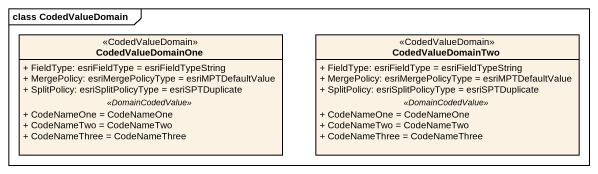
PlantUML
@startuml
mainframe class CodedValueDomain
hide circle
hide empty members
skinparam classAttributeIconSize 0
class CodedValueDomainOne <<CodedValueDomain>> {
  + FieldType: esriFieldType = esriFieldTypeString
  + MergePolicy: esriMergePolicyType = esriMPTDefaultValue
  + SplitPolicy: esriSplitPolicyType = esriSPTDuplicate
  .. <<DomainCodedValue>> ..
  + CodeNameOne = CodeNameOne
  + CodeNameTwo = CodeNameTwo
  + CodeNameThree = CodeNameThree
}
class CodedValueDomainTwo <<CodedValueDomain>> {
  + FieldType: esriFieldType = esriFieldTypeString
  + MergePolicy: esriMergePolicyType = esriMPTDefaultValue
  + SplitPolicy: esriSplitPolicyType = esriSPTDuplicate
  .. <<DomainCodedValue>> ..
  + CodeNameOne = CodeNameOne
  + CodeNameTwo = CodeNameTwo
  + CodeNameThree = CodeNameThree
}
@enduml
